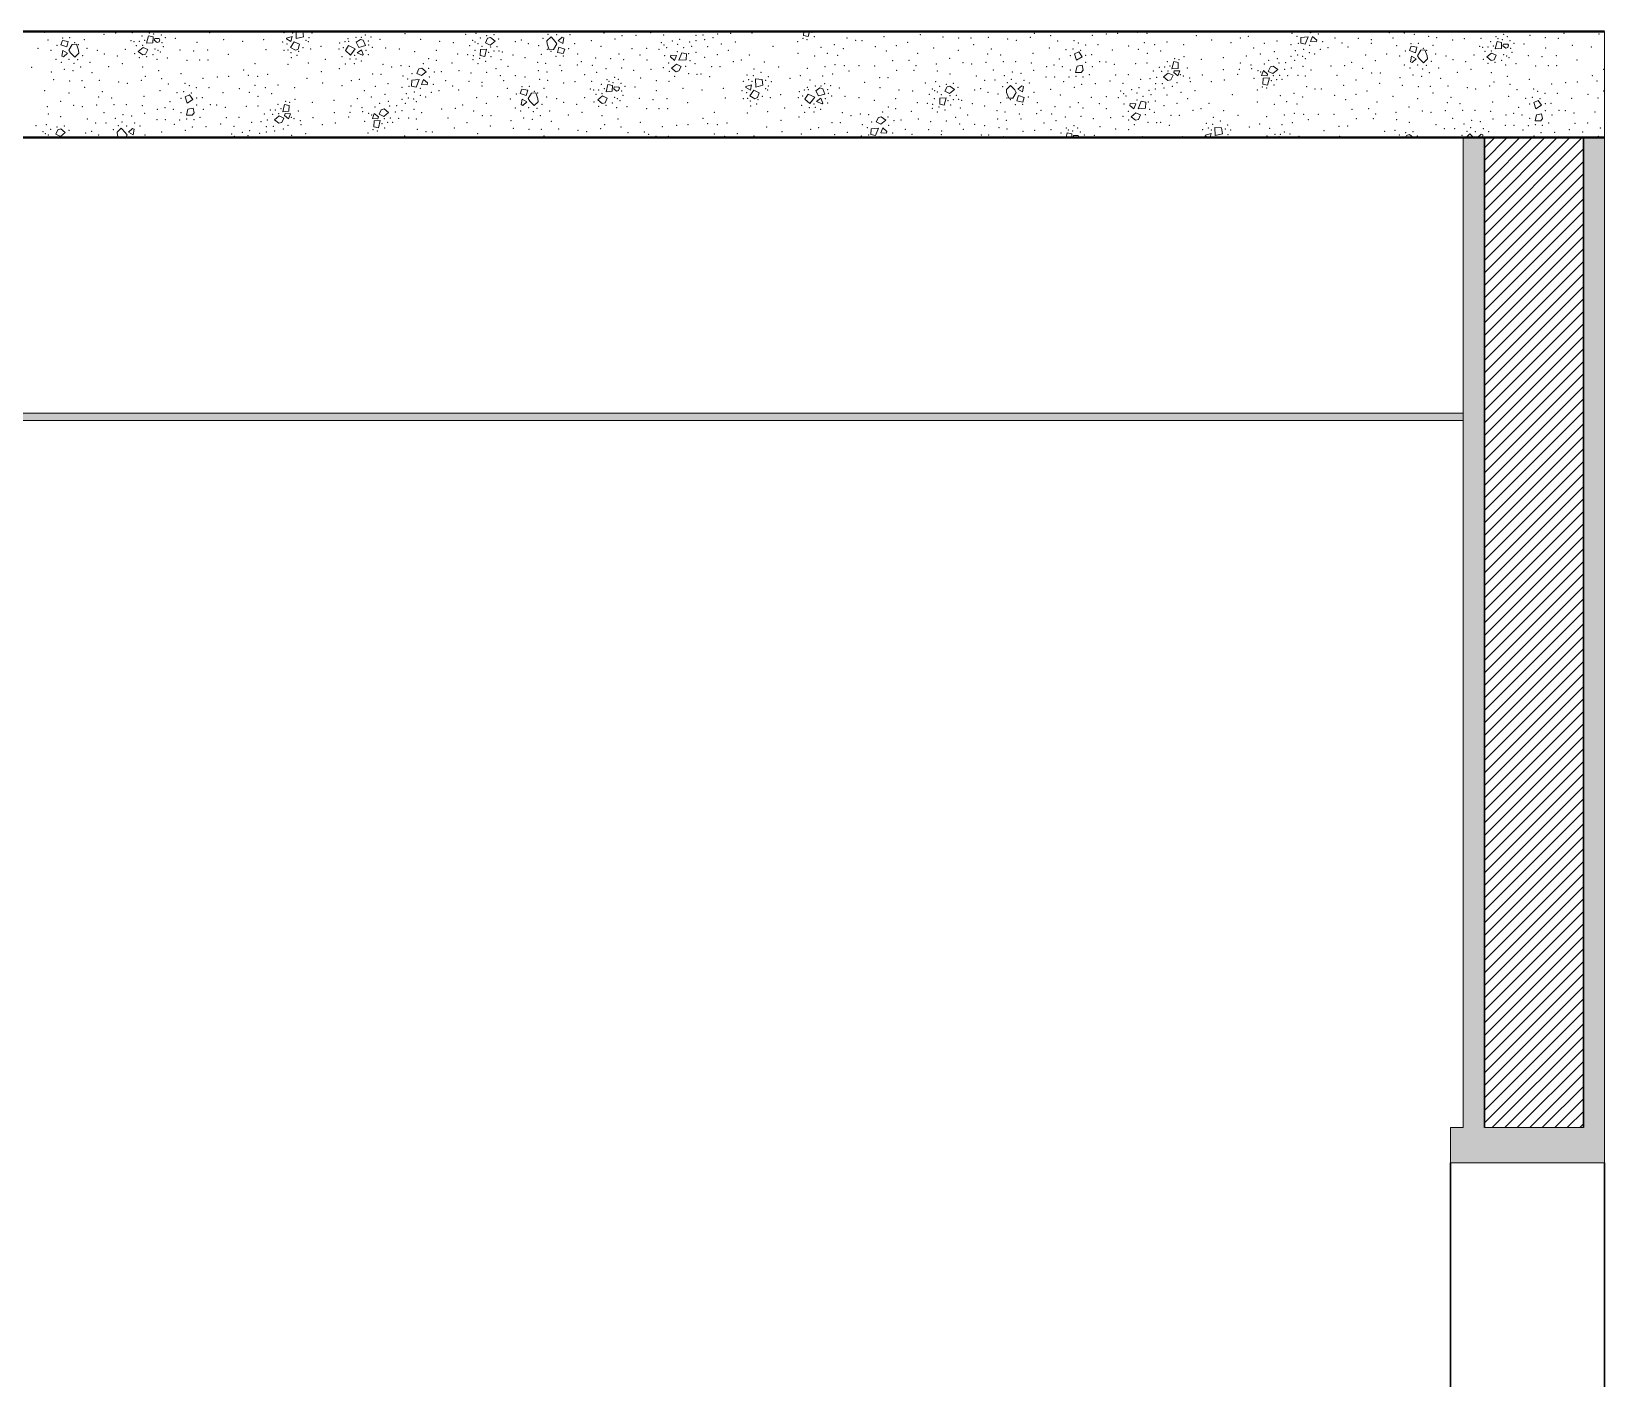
# Model space of a CAD drawing. Header units: metres. Extents: x -1.9 to 95.3, y -2.2 to 2.5.
# Drawn here: x 34.872 to 37.097, y -0.32 to 1.585 of the extents above; entities that cross this region are included whole.
import ezdxf

# ---------------------------------------------------------------- set-up
doc = ezdxf.new("R2010")
doc.units = ezdxf.units.M
doc.header["$MEASUREMENT"] = 0
for name, color, linetype in [('FORRO.EXEC', 7, 'Continuous'), ('LAJES.EST', 7, 'Continuous'), ('PAREDE CONSTRUIR', 7, 'Continuous'), ('Portas Archicad', 7, 'Continuous')]:
    doc.layers.add(name, color=color, linetype=linetype)
for name, color, linetype, lineweight in [('FORRO.EXEC_Caneta_No__241', 7, 'Continuous', 13), ('LAJES.EST_Caneta_No__1', 7, 'Continuous', 40), ('LAJES.EST_Caneta_No__241', 7, 'Continuous', 13), ('PAREDE CONSTRUIR_Caneta_No__241', 7, 'Continuous', 13), ('PAREDE CONSTRUIR_Caneta_No__3', 7, 'Continuous', 30), ('Portas Archicad_Caneta_No__3', 7, 'Continuous', 30), ('Portas Archicad_Caneta_No__98', 7, 'Continuous', 0)]:
    doc.layers.add(name, color=color, linetype=linetype, lineweight=lineweight)
doc.layers.add('LAJES.EST_Caneta_No__97', color=7, linetype='Continuous', lineweight=13, true_color=0x6b6b6b)

# ---------------------------------------------------------------- blocks, each defined once
blk = doc.blocks.new('*X117', base_point=(89.4478, -2.115))
at = {"layer": 'LAJES.EST_Caneta_No__241', "color": 7, "linetype": 'Continuous', "lineweight": 13}
for p, q in [((35.2468, 1.575), (35.2466, 1.585)), ((35.2561, 1.585), (35.257, 1.5776)), ((35.8299, 1.5842), (35.8289, 1.585)), ((35.8329, 1.585), (35.8299, 1.5842)), ((35.9643, 1.5792), (35.9645, 1.585)), ((35.9726, 1.585), (35.9708, 1.5778)), ((36.6815, 1.5831), (36.6775, 1.585)), ((36.6815, 1.5831), (36.6838, 1.585)), ((34.9161, 1.5722), (34.9138, 1.5659)), ((34.9223, 1.5631), (34.9138, 1.5659)), ((34.9151, 1.5501), (34.9165, 1.5579)), ((34.9161, 1.5722), (34.9243, 1.5707)), ((34.9165, 1.5579), (34.9231, 1.5542)), ((34.9243, 1.5707), (34.9223, 1.5631)), ((34.9298, 1.5665), (34.9252, 1.5585)), ((34.9274, 1.555), (34.9252, 1.5585)), ((34.9358, 1.5669), (34.9298, 1.5665)), ((34.9388, 1.5585), (34.9358, 1.5669)), ((34.9388, 1.5585), (34.9393, 1.5543)), ((35.0301, 1.5625), (35.0233, 1.5569)), ((35.0301, 1.5625), (35.0368, 1.5593)), ((35.0368, 1.5593), (35.0337, 1.5529)), ((35.0351, 1.5684), (35.0377, 1.5787)), ((35.0438, 1.5689), (35.0351, 1.5684)), ((35.0442, 1.5773), (35.0377, 1.5787)), ((35.0442, 1.5773), (35.0438, 1.5689)), ((35.046, 1.5726), (35.0467, 1.5752)), ((35.0501, 1.5693), (35.046, 1.5726)), ((35.0467, 1.5752), (35.053, 1.5749)), ((35.0501, 1.5693), (35.0528, 1.5703)), ((35.054, 1.5734), (35.0528, 1.5703)), ((35.054, 1.5734), (35.053, 1.5749)), ((35.2328, 1.5744), (35.2329, 1.5757)), ((35.2393, 1.5706), (35.2328, 1.5744)), ((35.2329, 1.5757), (35.241, 1.578)), ((35.2439, 1.5704), (35.2386, 1.5625)), ((35.2456, 1.5585), (35.2386, 1.5625)), ((35.241, 1.578), (35.2393, 1.5706)), ((35.2439, 1.5704), (35.2516, 1.567)), ((35.2495, 1.5602), (35.2456, 1.5585)), ((35.257, 1.5776), (35.2468, 1.575)), ((35.2516, 1.567), (35.2495, 1.5602)), ((35.3163, 1.5579), (35.3208, 1.565)), ((35.3163, 1.5579), (35.3234, 1.5515)), ((35.3208, 1.565), (35.3303, 1.5606)), ((35.3303, 1.5606), (35.3234, 1.5515)), ((35.3317, 1.5698), (35.3375, 1.5738)), ((35.3355, 1.5624), (35.3317, 1.5698)), ((35.333, 1.5546), (35.3389, 1.5592)), ((35.3355, 1.5624), (35.3446, 1.5651)), ((35.3375, 1.5738), (35.3416, 1.5726)), ((35.3389, 1.5592), (35.3416, 1.5522)), ((35.3416, 1.5726), (35.3446, 1.5651)), ((35.507, 1.551), (35.5073, 1.5593)), ((35.5073, 1.5593), (35.516, 1.5599)), ((35.516, 1.5599), (35.5135, 1.5496)), ((35.5144, 1.5689), (35.5175, 1.5753)), ((35.5211, 1.5658), (35.5144, 1.5689)), ((35.5175, 1.5753), (35.5216, 1.5763)), ((35.5211, 1.5658), (35.5279, 1.5713)), ((35.5216, 1.5763), (35.5279, 1.5713)), ((35.6013, 1.5717), (35.6071, 1.5773)), ((35.6017, 1.5675), (35.6013, 1.5717)), ((35.6017, 1.5675), (35.6047, 1.5591)), ((35.6047, 1.5591), (35.6107, 1.5595)), ((35.6071, 1.5773), (35.6132, 1.571)), ((35.6107, 1.5595), (35.6153, 1.5674)), ((35.6132, 1.571), (35.6153, 1.5674)), ((35.6162, 1.5553), (35.6183, 1.5629)), ((35.6174, 1.5718), (35.6229, 1.5769)), ((35.624, 1.568), (35.6174, 1.5718)), ((35.6183, 1.5629), (35.6267, 1.5601)), ((35.6229, 1.5769), (35.6254, 1.5759)), ((35.6254, 1.5759), (35.624, 1.568)), ((35.6244, 1.5538), (35.6267, 1.5601)), ((35.9643, 1.5792), (35.9708, 1.5778)), ((36.6674, 1.5683), (36.6677, 1.5767)), ((36.6674, 1.5683), (36.6739, 1.5669)), ((36.6677, 1.5767), (36.6782, 1.5776)), ((36.6782, 1.5776), (36.6739, 1.5669)), ((36.6814, 1.5707), (36.6843, 1.5777)), ((36.6894, 1.5703), (36.6814, 1.5707)), ((36.6843, 1.5777), (36.6901, 1.5729)), ((36.6901, 1.5729), (36.6894, 1.5703)), ((36.8235, 1.5642), (36.8212, 1.5579)), ((36.8297, 1.555), (36.8212, 1.5579)), ((36.8235, 1.5642), (36.8317, 1.5627)), ((36.8317, 1.5627), (36.8297, 1.555)), ((36.8372, 1.5585), (36.8326, 1.5505)), ((36.8432, 1.5589), (36.8372, 1.5585)), ((36.8462, 1.5505), (36.8432, 1.5589)), ((36.9425, 1.5604), (36.9451, 1.5707)), ((36.9512, 1.5609), (36.9425, 1.5604)), ((36.9515, 1.5693), (36.9451, 1.5707)), ((36.9515, 1.5693), (36.9512, 1.5609)), ((36.9534, 1.5646), (36.9541, 1.5672)), ((36.9575, 1.5613), (36.9534, 1.5646)), ((36.9541, 1.5672), (36.9604, 1.5669)), ((36.9575, 1.5613), (36.9602, 1.5623)), ((36.9614, 1.5654), (36.9602, 1.5623)), ((36.9614, 1.5654), (36.9604, 1.5669)), ((34.9176, 1.5491), (34.9151, 1.5501)), ((34.9231, 1.5542), (34.9176, 1.5491)), ((34.9335, 1.5487), (34.9274, 1.555)), ((34.9393, 1.5543), (34.9335, 1.5487)), ((35.0296, 1.5519), (35.0233, 1.5569)), ((35.0337, 1.5529), (35.0296, 1.5519)), ((35.3406, 1.5513), (35.333, 1.5546)), ((35.3416, 1.5522), (35.3406, 1.5513)), ((35.507, 1.551), (35.5135, 1.5496)), ((35.6244, 1.5538), (35.6162, 1.5553)), ((35.7759, 1.5489), (35.7765, 1.5515)), ((35.7817, 1.5441), (35.7759, 1.5489)), ((35.7765, 1.5515), (35.7845, 1.5511)), ((35.7845, 1.5387), (35.7776, 1.5331)), ((35.7845, 1.5511), (35.7817, 1.5441)), ((35.7845, 1.5387), (35.7911, 1.5355)), ((35.7878, 1.5442), (35.792, 1.5549)), ((35.7982, 1.5451), (35.7878, 1.5442)), ((35.7911, 1.5355), (35.7881, 1.5291)), ((35.7985, 1.5535), (35.792, 1.5549)), ((35.7985, 1.5535), (35.7982, 1.5451)), ((36.3535, 1.556), (36.3474, 1.5532)), ((36.3501, 1.5443), (36.3474, 1.5532)), ((36.3512, 1.5357), (36.3491, 1.5272)), ((36.3582, 1.5492), (36.3501, 1.5443)), ((36.3512, 1.5357), (36.3584, 1.5372)), ((36.3535, 1.556), (36.3582, 1.5492)), ((36.3584, 1.5372), (36.3598, 1.5303)), ((36.4852, 1.5321), (36.4878, 1.5424)), ((36.4943, 1.541), (36.4878, 1.5424)), ((36.4943, 1.541), (36.4939, 1.5327)), ((36.6246, 1.535), (36.6287, 1.536)), ((36.6287, 1.536), (36.635, 1.531)), ((36.8225, 1.5421), (36.8239, 1.5499)), ((36.825, 1.5411), (36.8225, 1.5421)), ((36.8239, 1.5499), (36.8305, 1.5462)), ((36.8305, 1.5462), (36.825, 1.5411)), ((36.8348, 1.547), (36.8326, 1.5505)), ((36.8409, 1.5407), (36.8348, 1.547)), ((36.8467, 1.5463), (36.8409, 1.5407)), ((36.8462, 1.5505), (36.8467, 1.5463)), ((36.9375, 1.5545), (36.9306, 1.5489)), ((36.937, 1.5439), (36.9306, 1.5489)), ((36.9411, 1.5449), (36.937, 1.5439)), ((36.9375, 1.5545), (36.9441, 1.5513)), ((36.9441, 1.5513), (36.9411, 1.5449)), ((35.4098, 1.5077), (35.4101, 1.5161)), ((35.4101, 1.5161), (35.4206, 1.517)), ((35.4206, 1.517), (35.4163, 1.5063)), ((35.4172, 1.5257), (35.4203, 1.5321)), ((35.4239, 1.5225), (35.4172, 1.5257)), ((35.4203, 1.5321), (35.4244, 1.5331)), ((35.4238, 1.5101), (35.4267, 1.5171)), ((35.4239, 1.5225), (35.4307, 1.5281)), ((35.4244, 1.5331), (35.4307, 1.5281)), ((35.4267, 1.5171), (35.4325, 1.5123)), ((35.784, 1.5281), (35.7776, 1.5331)), ((35.7881, 1.5291), (35.784, 1.5281)), ((35.8967, 1.5064), (35.8963, 1.5178)), ((35.9058, 1.5173), (35.8963, 1.5178)), ((35.9058, 1.5173), (35.9068, 1.509)), ((36.3571, 1.527), (36.3491, 1.5272)), ((36.3598, 1.5303), (36.3571, 1.527)), ((36.4802, 1.5262), (36.4734, 1.5207)), ((36.4797, 1.5156), (36.4734, 1.5207)), ((36.4838, 1.5167), (36.4797, 1.5156)), ((36.4802, 1.5262), (36.4869, 1.523)), ((36.4869, 1.523), (36.4838, 1.5167)), ((36.4939, 1.5327), (36.4852, 1.5321)), ((36.4878, 1.5268), (36.4885, 1.5295)), ((36.4936, 1.5221), (36.4878, 1.5268)), ((36.4885, 1.5295), (36.4964, 1.5291)), ((36.4964, 1.5291), (36.4936, 1.5221)), ((36.612, 1.5225), (36.6148, 1.5296)), ((36.6199, 1.5222), (36.612, 1.5225)), ((36.6141, 1.5106), (36.6144, 1.519)), ((36.6144, 1.519), (36.6231, 1.5195)), ((36.6148, 1.5296), (36.6206, 1.5248)), ((36.6206, 1.5248), (36.6199, 1.5222)), ((36.6231, 1.5195), (36.6206, 1.5092)), ((36.6215, 1.5286), (36.6246, 1.535)), ((36.6282, 1.5254), (36.6215, 1.5286)), ((36.6282, 1.5254), (36.635, 1.531)), ((35.0959, 1.4954), (35.0898, 1.4927)), ((35.0926, 1.4837), (35.0898, 1.4927)), ((35.0959, 1.4954), (35.1006, 1.4886)), ((35.4098, 1.5077), (35.4163, 1.5063)), ((35.4318, 1.5097), (35.4238, 1.5101)), ((35.4325, 1.5123), (35.4318, 1.5097)), ((35.5659, 1.5036), (35.5636, 1.4973)), ((35.5721, 1.4945), (35.5636, 1.4973)), ((35.5659, 1.5036), (35.5741, 1.5021)), ((35.5741, 1.5021), (35.5721, 1.4945)), ((35.5797, 1.4979), (35.575, 1.49)), ((35.5856, 1.4983), (35.5797, 1.4979)), ((35.5886, 1.4899), (35.5856, 1.4983)), ((35.6799, 1.4939), (35.6731, 1.4883)), ((35.6799, 1.4939), (35.6866, 1.4907)), ((35.6866, 1.4907), (35.6835, 1.4843)), ((35.6849, 1.4998), (35.6875, 1.5101)), ((35.6936, 1.5004), (35.6849, 1.4998)), ((35.694, 1.5087), (35.6875, 1.5101)), ((35.694, 1.5087), (35.6936, 1.5004)), ((35.6958, 1.504), (35.6965, 1.5066)), ((35.6999, 1.5007), (35.6958, 1.504)), ((35.6965, 1.5066), (35.7028, 1.5063)), ((35.6999, 1.5007), (35.7026, 1.5017)), ((35.7038, 1.5048), (35.7026, 1.5017)), ((35.7038, 1.5048), (35.7028, 1.5063)), ((35.8826, 1.5058), (35.8828, 1.5071)), ((35.8891, 1.502), (35.8826, 1.5058)), ((35.8828, 1.5071), (35.8908, 1.5094)), ((35.8938, 1.5018), (35.8884, 1.4939)), ((35.8955, 1.4899), (35.8884, 1.4939)), ((35.8908, 1.5094), (35.8891, 1.502)), ((35.8938, 1.5018), (35.9014, 1.4984)), ((35.8993, 1.4916), (35.8955, 1.4899)), ((35.9068, 1.509), (35.8967, 1.5064)), ((35.9014, 1.4984), (35.8993, 1.4916)), ((35.9661, 1.4893), (35.9706, 1.4964)), ((35.9706, 1.4964), (35.9801, 1.492)), ((35.9801, 1.492), (35.9732, 1.4829)), ((35.9815, 1.5012), (35.9874, 1.5052)), ((35.9853, 1.4938), (35.9815, 1.5012)), ((35.9853, 1.4938), (35.9944, 1.4965)), ((35.9874, 1.5052), (35.9914, 1.504)), ((35.9914, 1.504), (35.9944, 1.4965)), ((36.1568, 1.4824), (36.1572, 1.4907)), ((36.1572, 1.4907), (36.1659, 1.4913)), ((36.1659, 1.4913), (36.1633, 1.481)), ((36.1642, 1.5004), (36.1673, 1.5067)), ((36.1709, 1.4972), (36.1642, 1.5004)), ((36.1673, 1.5067), (36.1714, 1.5077)), ((36.1709, 1.4972), (36.1777, 1.5027)), ((36.1714, 1.5077), (36.1777, 1.5027)), ((36.2511, 1.5031), (36.2569, 1.5087)), ((36.2515, 1.4989), (36.2511, 1.5031)), ((36.2515, 1.4989), (36.2545, 1.4905)), ((36.2545, 1.4905), (36.2605, 1.4909)), ((36.2569, 1.5087), (36.263, 1.5024)), ((36.2605, 1.4909), (36.2651, 1.4988)), ((36.263, 1.5024), (36.2651, 1.4988)), ((36.266, 1.4867), (36.2681, 1.4943)), ((36.2672, 1.5032), (36.2728, 1.5083)), ((36.2738, 1.4994), (36.2672, 1.5032)), ((36.2681, 1.4943), (36.2765, 1.4915)), ((36.2728, 1.5083), (36.2753, 1.5073)), ((36.2753, 1.5073), (36.2738, 1.4994)), ((36.2742, 1.4852), (36.2765, 1.4915)), ((36.6141, 1.5106), (36.6206, 1.5092)), ((35.0936, 1.4752), (35.0915, 1.4666)), ((35.1006, 1.4886), (35.0926, 1.4837)), ((35.0936, 1.4752), (35.1008, 1.4766)), ((35.1022, 1.4697), (35.0996, 1.4664)), ((35.1008, 1.4766), (35.1022, 1.4697)), ((35.2276, 1.4715), (35.2302, 1.4818)), ((35.2363, 1.4721), (35.2276, 1.4715)), ((35.2367, 1.4804), (35.2302, 1.4818)), ((35.2302, 1.4663), (35.2309, 1.4689)), ((35.2309, 1.4689), (35.2388, 1.4685)), ((35.2388, 1.4685), (35.236, 1.4615)), ((35.2367, 1.4804), (35.2363, 1.4721)), ((35.3544, 1.462), (35.3572, 1.469)), ((35.3572, 1.469), (35.363, 1.4642)), ((35.3639, 1.468), (35.367, 1.4744)), ((35.367, 1.4744), (35.3711, 1.4754)), ((35.3706, 1.4648), (35.3774, 1.4704)), ((35.3711, 1.4754), (35.3774, 1.4704)), ((35.5649, 1.4815), (35.5663, 1.4894)), ((35.5674, 1.4805), (35.5649, 1.4815)), ((35.5663, 1.4894), (35.5729, 1.4856)), ((35.5729, 1.4856), (35.5674, 1.4805)), ((35.5772, 1.4864), (35.575, 1.49)), ((35.5833, 1.4801), (35.5772, 1.4864)), ((35.5891, 1.4857), (35.5833, 1.4801)), ((35.5886, 1.4899), (35.5891, 1.4857)), ((35.6794, 1.4833), (35.6731, 1.4883)), ((35.6835, 1.4843), (35.6794, 1.4833)), ((35.9661, 1.4893), (35.9732, 1.4829)), ((35.9828, 1.486), (35.9887, 1.4906)), ((35.9904, 1.4827), (35.9828, 1.486)), ((35.9887, 1.4906), (35.9914, 1.4836)), ((35.9914, 1.4836), (35.9904, 1.4827)), ((36.1568, 1.4824), (36.1633, 1.481)), ((36.2742, 1.4852), (36.266, 1.4867)), ((36.4257, 1.4803), (36.4264, 1.4829)), ((36.4315, 1.4755), (36.4257, 1.4803)), ((36.4264, 1.4829), (36.4343, 1.4825)), ((36.4343, 1.4701), (36.4275, 1.4645)), ((36.4343, 1.4825), (36.4315, 1.4755)), ((36.4343, 1.4701), (36.441, 1.4669)), ((36.4376, 1.4756), (36.4419, 1.4863)), ((36.448, 1.4765), (36.4376, 1.4756)), ((36.4484, 1.4849), (36.4419, 1.4863)), ((36.4484, 1.4849), (36.448, 1.4765)), ((37.0033, 1.4874), (36.9972, 1.4847)), ((36.9999, 1.4757), (36.9972, 1.4847)), ((37.008, 1.4806), (36.9999, 1.4757)), ((37.001, 1.4672), (37.0082, 1.4686)), ((37.0033, 1.4874), (37.008, 1.4806)), ((37.0082, 1.4686), (37.0096, 1.4617)), ((34.9097, 1.4461), (34.9138, 1.4471)), ((34.9138, 1.4471), (34.9201, 1.4421)), ((34.9935, 1.4425), (34.9993, 1.4481)), ((34.9993, 1.4481), (35.0054, 1.4418)), ((35.0097, 1.4426), (35.0152, 1.4477)), ((35.0152, 1.4477), (35.0177, 1.4467)), ((35.0177, 1.4467), (35.0162, 1.4389)), ((35.0996, 1.4664), (35.0915, 1.4666)), ((35.2226, 1.4656), (35.2158, 1.4601)), ((35.2221, 1.4551), (35.2158, 1.4601)), ((35.2262, 1.4561), (35.2221, 1.4551)), ((35.2226, 1.4656), (35.2293, 1.4624)), ((35.2293, 1.4624), (35.2262, 1.4561)), ((35.236, 1.4615), (35.2302, 1.4663)), ((35.3623, 1.4616), (35.3544, 1.462)), ((35.3565, 1.45), (35.3569, 1.4584)), ((35.3565, 1.45), (35.363, 1.4486)), ((35.3569, 1.4584), (35.3656, 1.4589)), ((35.363, 1.4642), (35.3623, 1.4616)), ((35.3656, 1.4589), (35.363, 1.4486)), ((35.3706, 1.4648), (35.3639, 1.468)), ((36.0596, 1.4392), (36.0599, 1.4475)), ((36.0599, 1.4475), (36.0704, 1.4484)), ((36.0704, 1.4484), (36.0661, 1.4377)), ((36.067, 1.4571), (36.0701, 1.4635)), ((36.0737, 1.4539), (36.067, 1.4571)), ((36.0701, 1.4635), (36.0742, 1.4645)), ((36.0737, 1.4539), (36.0805, 1.4595)), ((36.0737, 1.4415), (36.0765, 1.4485)), ((36.0742, 1.4645), (36.0805, 1.4595)), ((36.0765, 1.4485), (36.0823, 1.4437)), ((36.4338, 1.4595), (36.4275, 1.4645)), ((36.4379, 1.4605), (36.4338, 1.4595)), ((36.441, 1.4669), (36.4379, 1.4605)), ((36.5465, 1.4379), (36.5461, 1.4492)), ((36.5556, 1.4487), (36.5461, 1.4492)), ((36.5556, 1.4487), (36.5566, 1.4404)), ((37.001, 1.4672), (36.9989, 1.4586)), ((37.007, 1.4584), (36.9989, 1.4586)), ((37.0096, 1.4617), (37.007, 1.4584)), ((34.9066, 1.4398), (34.9097, 1.4461)), ((34.9133, 1.4366), (34.9066, 1.4398)), ((34.9133, 1.4366), (34.9201, 1.4421)), ((34.9939, 1.4383), (34.9935, 1.4425)), ((34.9939, 1.4383), (34.9951, 1.435)), ((35.0054, 1.4418), (35.0075, 1.4383)), ((35.0057, 1.435), (35.0075, 1.4383)), ((35.0162, 1.4389), (35.0097, 1.4426)), ((36.0596, 1.4392), (36.0661, 1.4377)), ((36.0816, 1.4411), (36.0737, 1.4415)), ((36.0823, 1.4437), (36.0816, 1.4411)), ((36.3357, 1.435), (36.3373, 1.4415)), ((36.3438, 1.4401), (36.3373, 1.4415)), ((36.3438, 1.4401), (36.3436, 1.435)), ((36.3456, 1.4354), (36.3463, 1.438)), ((36.3461, 1.435), (36.3456, 1.4354)), ((36.3463, 1.438), (36.3526, 1.4378)), ((36.3537, 1.4362), (36.3526, 1.4378)), ((36.3537, 1.4362), (36.3532, 1.435)), ((36.5324, 1.4372), (36.5326, 1.4385)), ((36.5363, 1.435), (36.5324, 1.4372)), ((36.5326, 1.4385), (36.5406, 1.4408)), ((36.5406, 1.4408), (36.5393, 1.435)), ((36.5566, 1.4404), (36.5465, 1.4379)), ((36.6348, 1.435), (36.6372, 1.4366)), ((36.6372, 1.4366), (36.6412, 1.4354)), ((36.6412, 1.4354), (36.6414, 1.435)), ((36.8156, 1.435), (36.8171, 1.4381)), ((36.8171, 1.4381), (36.8212, 1.4391)), ((36.8212, 1.4391), (36.8264, 1.435)), ((36.9014, 1.435), (36.9067, 1.4401)), ((36.9067, 1.4401), (36.9116, 1.435)), ((36.9175, 1.435), (36.9226, 1.4397)), ((36.9226, 1.4397), (36.9251, 1.4387)), ((36.9251, 1.4387), (36.9244, 1.435))]:
    blk.add_line(p, q, dxfattribs=at)
for p in [(34.8905, 1.5838), (34.9525, 1.5844), (34.975, 1.5808), (34.9914, 1.5826), (35.0148, 1.5831), (35.0392, 1.583), (35.0452, 1.5814), (35.056, 1.5801), (35.1062, 1.5841), (35.1244, 1.5832), (35.2294, 1.5831), (35.2415, 1.583), (35.2611, 1.5845), (35.2689, 1.5827), (35.3444, 1.5798), (35.4008, 1.5817), (35.4866, 1.5809), (35.5012, 1.5825), (35.5264, 1.5804), (35.5708, 1.5846), (35.5854, 1.5848), (35.6029, 1.581), (35.6149, 1.5803), (35.6261, 1.5847), (35.6338, 1.5805), (35.6822, 1.5827), (35.7271, 1.5797), (35.7479, 1.5835), (35.7664, 1.5801), (35.822, 1.5799), (35.8427, 1.5814), (35.8613, 1.5825), (35.8914, 1.5826), (35.9098, 1.5848), (35.976, 1.5839), (36.1293, 1.5804), (36.2907, 1.5823), (36.3926, 1.5813), (36.4087, 1.5823), (36.4366, 1.5837), (36.45, 1.5822), (36.4638, 1.5849), (36.6552, 1.5824), (36.6924, 1.5813), (36.793, 1.5832), (36.8142, 1.5829), (36.828, 1.581), (36.912, 1.5847), (36.9547, 1.5808), (37.0396, 1.5822), (37.0892, 1.5816), (34.8817, 1.5612), (34.8957, 1.5731), (34.9, 1.5583), (34.9082, 1.5653), (34.9162, 1.5756), (34.9265, 1.576), (34.9334, 1.569), (34.9384, 1.5664), (34.9472, 1.5732), (34.951, 1.561), (34.9653, 1.5583), (35.0051, 1.5599), (35.0131, 1.5721), (35.0174, 1.5706), (35.0207, 1.5648), (35.0247, 1.571), (35.0287, 1.5787), (35.0295, 1.5655), (35.0325, 1.5726), (35.0472, 1.5603), (35.0513, 1.5584), (35.0571, 1.5693), (35.0589, 1.5635), (35.0618, 1.576), (35.0759, 1.5751), (35.0822, 1.5589), (35.1063, 1.5698), (35.1214, 1.5587), (35.1442, 1.5734), (35.171, 1.571), (35.2008, 1.5732), (35.2038, 1.5593), (35.2274, 1.5699), (35.2294, 1.5585), (35.2339, 1.5672), (35.2353, 1.5589), (35.2562, 1.5619), (35.2607, 1.5726), (35.2637, 1.5706), (35.2648, 1.5764), (35.2674, 1.5601), (35.2819, 1.5641), (35.3072, 1.5602), (35.3083, 1.5685), (35.3133, 1.5622), (35.3155, 1.5708), (35.32, 1.5746), (35.3211, 1.5712), (35.3313, 1.5766), (35.339, 1.5767), (35.3453, 1.5585), (35.3487, 1.5714), (35.3494, 1.5659), (35.3527, 1.5771), (35.3542, 1.5624), (35.3652, 1.5737), (35.3732, 1.5618), (35.3927, 1.5602), (35.4227, 1.5741), (35.4448, 1.5585), (35.4497, 1.571), (35.469, 1.5693), (35.4922, 1.5647), (35.4965, 1.5724), (35.4996, 1.5584), (35.4998, 1.5699), (35.5039, 1.5679), (35.5071, 1.5759), (35.5094, 1.564), (35.5162, 1.579), (35.5217, 1.5628), (35.5305, 1.5634), (35.533, 1.5745), (35.5337, 1.5576), (35.5567, 1.5706), (35.5652, 1.5728), (35.5752, 1.5676), (35.5896, 1.565), (35.5959, 1.5753), (35.6021, 1.5596), (35.6323, 1.5607), (35.6406, 1.5677), (35.6642, 1.5718), (35.6778, 1.5639), (35.6976, 1.5744), (35.7077, 1.579), (35.7216, 1.5606), (35.7426, 1.5612), (35.7597, 1.5599), (35.7632, 1.5693), (35.767, 1.5658), (35.7706, 1.5622), (35.7785, 1.5715), (35.7863, 1.5667), (35.7889, 1.5741), (35.7946, 1.562), (35.803, 1.5703), (35.8059, 1.564), (35.8122, 1.572), (35.8123, 1.5796), (35.8242, 1.5736), (35.8286, 1.5637), (35.8362, 1.5761), (35.8482, 1.5673), (35.8579, 1.5584), (35.8679, 1.5699), (35.921, 1.5641), (35.9561, 1.5707), (35.9633, 1.5751), (35.9693, 1.5735), (35.9797, 1.5778), (35.9889, 1.5627), (36.008, 1.5663), (36.0205, 1.5607), (36.0259, 1.5756), (36.0379, 1.5724), (36.047, 1.572), (36.0656, 1.5635), (36.0782, 1.5776), (36.0957, 1.5648), (36.1114, 1.5695), (36.1484, 1.5618), (36.1614, 1.5774), (36.183, 1.5585), (36.1838, 1.5757), (36.2012, 1.5758), (36.2049, 1.5664), (36.2258, 1.5765), (36.23, 1.5604), (36.2531, 1.5742), (36.2652, 1.5724), (36.285, 1.5766), (36.3117, 1.5618), (36.3138, 1.579), (36.3236, 1.5713), (36.3357, 1.5592), (36.3452, 1.5604), (36.3468, 1.5721), (36.353, 1.5689), (36.356, 1.5584), (36.3631, 1.5659), (36.3725, 1.5794), (36.3808, 1.5661), (36.4008, 1.559), (36.4241, 1.5645), (36.438, 1.5595), (36.4461, 1.5692), (36.4607, 1.5661), (36.4696, 1.5575), (36.4785, 1.5699), (36.5021, 1.5663), (36.5197, 1.5792), (36.5416, 1.5727), (36.5689, 1.5691), (36.5822, 1.5757), (36.5934, 1.5781), (36.6007, 1.5618), (36.616, 1.5682), (36.6341, 1.5717), (36.6537, 1.5663), (36.66, 1.5578), (36.6622, 1.5782), (36.6639, 1.568), (36.6714, 1.5598), (36.6799, 1.5653), (36.6953, 1.5596), (36.6983, 1.5708), (36.7062, 1.5619), (36.7159, 1.5758), (36.7256, 1.5685), (36.7341, 1.5629), (36.7489, 1.5751), (36.7671, 1.5683), (36.7672, 1.5736), (36.7979, 1.5758), (36.803, 1.5651), (36.8236, 1.5676), (36.8339, 1.568), (36.8408, 1.561), (36.8458, 1.5584), (36.8486, 1.5781), (36.8546, 1.5652), (36.8599, 1.5764), (36.8824, 1.5728), (36.8988, 1.5746), (36.9205, 1.5641), (36.9222, 1.5751), (36.9248, 1.5626), (36.9321, 1.563), (36.9361, 1.5707), (36.9369, 1.5575), (36.9398, 1.5646), (36.9438, 1.5775), (36.9466, 1.575), (36.9526, 1.5734), (36.9598, 1.5778), (36.9634, 1.5721), (36.9645, 1.5613), (36.9692, 1.568), (36.9833, 1.5671), (36.9915, 1.5796), (37.0136, 1.5761), (37.0137, 1.5618), (37.0318, 1.5752), (37.0516, 1.5654), (37.0784, 1.5629), (34.9068, 1.5455), (34.9144, 1.5413), (34.9256, 1.5457), (34.9323, 1.54), (34.9376, 1.545), (34.9446, 1.5507), (34.9552, 1.5412), (34.9754, 1.5532), (34.9816, 1.5354), (34.9935, 1.5505), (35.001, 1.5393), (35.0182, 1.5537), (35.0247, 1.5478), (35.035, 1.5492), (35.0441, 1.5523), (35.05, 1.5457), (35.0547, 1.5558), (35.0646, 1.5474), (35.0924, 1.5442), (35.1015, 1.5572), (35.1101, 1.5445), (35.122, 1.5446), (35.1508, 1.5527), (35.1884, 1.5394), (35.235, 1.5383), (35.2394, 1.5551), (35.2398, 1.548), (35.248, 1.5512), (35.2502, 1.557), (35.2638, 1.5402), (35.2878, 1.5454), (35.3115, 1.5493), (35.3162, 1.5391), (35.3228, 1.546), (35.3291, 1.5396), (35.3294, 1.5511), (35.3313, 1.5462), (35.3388, 1.5433), (35.3487, 1.5523), (35.3694, 1.5387), (35.3947, 1.5366), (35.4068, 1.5359), (35.4144, 1.5564), (35.4263, 1.5396), (35.4342, 1.5466), (35.445, 1.5442), (35.4671, 1.5406), (35.4753, 1.5531), (35.4894, 1.5522), (35.4967, 1.5449), (35.4973, 1.5506), (35.5039, 1.5395), (35.506, 1.5468), (35.5147, 1.5427), (35.5187, 1.5556), (35.5224, 1.5495), (35.5265, 1.5573), (35.5364, 1.5452), (35.5381, 1.5561), (35.5465, 1.5356), (35.5533, 1.5516), (35.5705, 1.548), (35.5881, 1.5415), (35.5934, 1.5528), (35.5994, 1.5399), (35.6071, 1.557), (35.614, 1.55), (35.6199, 1.5369), (35.6243, 1.5503), (35.6443, 1.5374), (35.6449, 1.5529), (35.6501, 1.5421), (35.6655, 1.537), (35.6702, 1.5474), (35.6914, 1.5467), (35.7032, 1.5529), (35.7097, 1.5452), (35.733, 1.5517), (35.7427, 1.5445), (35.7677, 1.551), (35.7736, 1.5405), (35.786, 1.5565), (35.7977, 1.5359), (35.802, 1.5538), (35.8037, 1.5436), (35.8107, 1.5394), (35.8122, 1.5555), (35.8245, 1.5485), (35.8425, 1.552), (35.8652, 1.5421), (35.8764, 1.5445), (35.8877, 1.5519), (35.9086, 1.5418), (35.9565, 1.5539), (35.9801, 1.5504), (35.9947, 1.5354), (35.9979, 1.5542), (36.0086, 1.538), (36.0125, 1.5511), (36.022, 1.5366), (36.0425, 1.5364), (36.0648, 1.5363), (36.0813, 1.5573), (36.0904, 1.5436), (36.1136, 1.5444), (36.1235, 1.5367), (36.1256, 1.5539), (36.1522, 1.5391), (36.171, 1.5468), (36.1897, 1.5411), (36.2019, 1.5392), (36.2221, 1.5415), (36.2249, 1.553), (36.2431, 1.5516), (36.2467, 1.5422), (36.2641, 1.5423), (36.2865, 1.5406), (36.2889, 1.5539), (36.308, 1.5353), (36.3186, 1.5377), (36.3259, 1.5462), (36.3303, 1.5354), (36.3416, 1.5509), (36.3634, 1.5415), (36.3635, 1.5513), (36.3716, 1.5522), (36.3729, 1.5354), (36.383, 1.5421), (36.392, 1.5418), (36.404, 1.5385), (36.434, 1.5396), (36.4501, 1.5404), (36.4505, 1.5539), (36.4788, 1.5425), (36.4826, 1.5363), (36.4893, 1.5467), (36.4953, 1.5451), (36.5025, 1.5495), (36.5268, 1.5456), (36.558, 1.548), (36.5819, 1.5402), (36.5907, 1.5503), (36.5973, 1.5377), (36.6104, 1.553), (36.6159, 1.5389), (36.6223, 1.5441), (36.63, 1.5565), (36.6344, 1.5467), (36.6366, 1.5404), (36.6463, 1.5407), (36.6538, 1.5498), (36.6588, 1.5442), (36.663, 1.5515), (36.6703, 1.5499), (36.6709, 1.5356), (36.6741, 1.5464), (36.6797, 1.5551), (36.6873, 1.5529), (36.7102, 1.536), (36.7296, 1.5368), (36.7397, 1.5414), (36.7595, 1.5519), (36.7731, 1.5439), (36.7891, 1.5532), (36.8074, 1.5503), (36.8142, 1.5375), (36.8156, 1.5573), (36.833, 1.5377), (36.845, 1.537), (36.852, 1.5427), (36.8584, 1.553), (36.8727, 1.5503), (36.8828, 1.5452), (36.9009, 1.5425), (36.9125, 1.5519), (36.9256, 1.5457), (36.9281, 1.5568), (36.9321, 1.5398), (36.9424, 1.5412), (36.9515, 1.5443), (36.9546, 1.5523), (36.9574, 1.5377), (36.9587, 1.5503), (36.9621, 1.5478), (36.9663, 1.5555), (36.972, 1.5394), (36.9896, 1.5509), (36.9998, 1.5362), (37.0089, 1.5492), (37.0175, 1.5365), (37.0288, 1.5507), (37.0294, 1.5366), (37.0582, 1.5447), (34.8725, 1.5344), (34.9006, 1.5276), (34.9038, 1.5168), (34.9187, 1.5314), (34.9262, 1.5151), (34.9309, 1.5295), (34.9419, 1.5347), (34.9437, 1.5152), (34.9578, 1.5267), (34.9683, 1.5159), (34.9955, 1.5137), (35.0275, 1.516), (35.0296, 1.5346), (35.0332, 1.5217), (35.0522, 1.5296), (35.0562, 1.5184), (35.0836, 1.5251), (35.1149, 1.5188), (35.135, 1.5207), (35.1511, 1.5217), (35.1725, 1.5306), (35.179, 1.5231), (35.1924, 1.5217), (35.2062, 1.5243), (35.2621, 1.5186), (35.2824, 1.528), (35.3079, 1.5326), (35.3246, 1.5152), (35.3358, 1.5175), (35.3548, 1.5247), (35.3666, 1.5246), (35.3816, 1.5346), (35.3976, 1.5218), (35.4046, 1.5176), (35.4107, 1.5254), (35.4339, 1.5327), (35.4348, 1.5207), (35.4423, 1.5276), (35.4522, 1.5282), (35.4583, 1.5152), (35.4768, 1.5296), (35.4913, 1.5145), (35.494, 1.5262), (35.5096, 1.513), (35.5163, 1.5271), (35.5294, 1.5323), (35.5355, 1.5227), (35.5403, 1.5153), (35.5567, 1.5223), (35.5705, 1.5204), (35.589, 1.5296), (35.591, 1.5175), (35.6014, 1.5278), (35.6023, 1.5158), (35.622, 1.5296), (35.6412, 1.514), (35.6545, 1.5241), (35.6646, 1.5145), (35.6716, 1.5273), (35.6847, 1.5326), (35.6862, 1.5169), (35.689, 1.5144), (35.6971, 1.5202), (35.7022, 1.5172), (35.7069, 1.5334), (35.7242, 1.5301), (35.7339, 1.519), (35.7487, 1.5315), (35.756, 1.5155), (35.7661, 1.5336), (35.7742, 1.5146), (35.7745, 1.5285), (35.782, 1.5216), (35.8016, 1.5253), (35.8137, 1.5246), (35.8194, 1.525), (35.8316, 1.521), (35.8344, 1.535), (35.8462, 1.535), (35.8792, 1.5145), (35.8843, 1.5235), (35.8868, 1.517), (35.8913, 1.5144), (35.8933, 1.5225), (35.894, 1.532), (35.9041, 1.527), (35.9109, 1.5159), (35.9143, 1.5213), (35.9187, 1.5142), (35.9289, 1.5349), (35.9452, 1.5187), (35.9597, 1.5226), (35.9695, 1.5329), (35.9735, 1.5165), (35.9914, 1.5218), (36.0056, 1.5248), (36.0285, 1.5291), (36.0506, 1.5131), (36.0719, 1.5196), (36.0839, 1.5197), (36.0961, 1.5301), (36.1205, 1.5301), (36.151, 1.5139), (36.1535, 1.5289), (36.1714, 1.525), (36.2088, 1.522), (36.2206, 1.516), (36.2325, 1.5307), (36.2352, 1.5162), (36.2484, 1.5227), (36.2581, 1.5174), (36.2595, 1.5279), (36.2717, 1.526), (36.2759, 1.5161), (36.2898, 1.5298), (36.3072, 1.5208), (36.3193, 1.5208), (36.332, 1.5141), (36.3396, 1.5206), (36.3414, 1.5306), (36.3494, 1.5216), (36.3596, 1.5207), (36.3683, 1.5241), (36.3977, 1.5149), (36.4056, 1.5236), (36.4236, 1.5241), (36.4413, 1.5172), (36.4544, 1.5182), (36.4592, 1.5289), (36.4637, 1.5202), (36.4675, 1.5344), (36.4708, 1.5286), (36.4748, 1.5347), (36.4796, 1.5292), (36.4973, 1.5241), (36.5014, 1.5221), (36.5072, 1.5331), (36.5102, 1.5194), (36.5111, 1.5139), (36.5281, 1.5236), (36.5412, 1.514), (36.5582, 1.5309), (36.5596, 1.5162), (36.5784, 1.5245), (36.5804, 1.5313), (36.5982, 1.5323), (36.6012, 1.5186), (36.6069, 1.5296), (36.611, 1.5276), (36.6258, 1.5153), (36.6288, 1.5224), (36.6336, 1.5169), (36.6376, 1.5231), (36.6408, 1.5173), (36.6447, 1.5315), (36.6492, 1.5227), (36.654, 1.5335), (36.6635, 1.5231), (36.6741, 1.522), (36.682, 1.5307), (36.7188, 1.523), (36.7457, 1.5165), (36.7551, 1.533), (36.7678, 1.5263), (36.7799, 1.5264), (36.808, 1.5196), (36.8218, 1.5333), (36.8261, 1.5234), (36.8383, 1.5215), (36.8397, 1.532), (36.8493, 1.5267), (36.8626, 1.5332), (36.8652, 1.5187), (36.889, 1.5274), (36.9084, 1.5313), (36.937, 1.5266), (36.9406, 1.5137), (36.9596, 1.5216), (36.991, 1.5171), (37.0585, 1.5137), (37.0799, 1.5226), (37.0864, 1.5151), (37.0958, 1.5314), (34.8908, 1.5012), (34.9254, 1.4979), (34.9473, 1.5058), (34.9673, 1.4924), (34.9724, 1.4998), (34.9855, 1.491), (35.0077, 1.5118), (35.0313, 1.4933), (35.0541, 1.5012), (35.0661, 1.5107), (35.0781, 1.4986), (35.0876, 1.4998), (35.0893, 1.5115), (35.0954, 1.5083), (35.0984, 1.4978), (35.1055, 1.5053), (35.106, 1.4908), (35.1141, 1.4916), (35.1232, 1.5055), (35.1432, 1.4985), (35.1665, 1.5039), (35.1804, 1.4989), (35.1885, 1.5086), (35.1929, 1.4933), (35.2031, 1.5055), (35.2121, 1.4969), (35.2209, 1.5093), (35.2445, 1.5057), (35.284, 1.5121), (35.3113, 1.5085), (35.3431, 1.5012), (35.3528, 1.4924), (35.3585, 1.5076), (35.3724, 1.4959), (35.3765, 1.5111), (35.3962, 1.5058), (35.4024, 1.4972), (35.4054, 1.4909), (35.4064, 1.5074), (35.4138, 1.4992), (35.4221, 1.4945), (35.4224, 1.5047), (35.4297, 1.4923), (35.4377, 1.499), (35.4407, 1.5102), (35.4486, 1.5014), (35.468, 1.508), (35.4765, 1.5023), (35.5019, 1.4913), (35.5095, 1.5077), (35.5315, 1.4926), (35.5455, 1.5045), (35.558, 1.4967), (35.566, 1.507), (35.5764, 1.5074), (35.5833, 1.5004), (35.5883, 1.4978), (35.597, 1.5046), (35.6008, 1.4924), (35.6249, 1.5122), (35.6549, 1.4913), (35.6629, 1.5036), (35.6673, 1.502), (35.6705, 1.4962), (35.6745, 1.5024), (35.6785, 1.5101), (35.6793, 1.4969), (35.6823, 1.504), (35.695, 1.5128), (35.6971, 1.4917), (35.7059, 1.5115), (35.7069, 1.5007), (35.7087, 1.4949), (35.7116, 1.5074), (35.7257, 1.5065), (35.7561, 1.5012), (35.794, 1.5048), (35.8208, 1.5024), (35.8507, 1.5046), (35.8536, 1.4907), (35.8772, 1.5013), (35.8837, 1.4986), (35.906, 1.4933), (35.9105, 1.504), (35.9135, 1.502), (35.9146, 1.5078), (35.9173, 1.4916), (35.9317, 1.4955), (35.957, 1.4916), (35.9581, 1.4999), (35.9631, 1.4937), (35.9653, 1.5022), (35.9698, 1.506), (35.9709, 1.5026), (35.9811, 1.508), (35.9888, 1.5081), (35.9942, 1.5112), (35.9985, 1.5028), (35.9992, 1.4973), (36.0025, 1.5085), (36.004, 1.4938), (36.015, 1.5051), (36.023, 1.4932), (36.0425, 1.4916), (36.0725, 1.5055), (36.0995, 1.5024), (36.1188, 1.5007), (36.1364, 1.5123), (36.142, 1.4961), (36.1463, 1.5038), (36.1497, 1.5013), (36.1537, 1.4993), (36.1569, 1.5073), (36.1592, 1.4954), (36.166, 1.5104), (36.1715, 1.4942), (36.1762, 1.5118), (36.1803, 1.4948), (36.1828, 1.5059), (36.2065, 1.502), (36.215, 1.5042), (36.225, 1.499), (36.2394, 1.4964), (36.2457, 1.5067), (36.2519, 1.491), (36.2527, 1.5124), (36.2647, 1.5117), (36.2821, 1.4921), (36.2836, 1.5119), (36.2904, 1.4991), (36.314, 1.5032), (36.3276, 1.4953), (36.3474, 1.5058), (36.3575, 1.5104), (36.3714, 1.492), (36.3769, 1.5111), (36.3925, 1.4927), (36.4095, 1.4913), (36.413, 1.5007), (36.4162, 1.5115), (36.4168, 1.4972), (36.4204, 1.4936), (36.4283, 1.5029), (36.4361, 1.4981), (36.4387, 1.5055), (36.4444, 1.4934), (36.4528, 1.5017), (36.4557, 1.4954), (36.462, 1.5034), (36.4621, 1.511), (36.4718, 1.5113), (36.474, 1.505), (36.4784, 1.4951), (36.486, 1.5075), (36.4925, 1.5128), (36.498, 1.4987), (36.5177, 1.5013), (36.5708, 1.4955), (36.6059, 1.5021), (36.6131, 1.5065), (36.6191, 1.5049), (36.6295, 1.5092), (36.6387, 1.4941), (36.6578, 1.4977), (36.6703, 1.4921), (36.6757, 1.507), (36.6877, 1.5038), (36.6968, 1.5034), (36.7154, 1.4949), (36.728, 1.509), (36.7455, 1.4962), (36.7612, 1.5009), (36.7791, 1.5118), (36.7982, 1.4932), (36.8112, 1.5088), (36.8336, 1.5071), (36.851, 1.5072), (36.8547, 1.4978), (36.8757, 1.5079), (36.8798, 1.4918), (36.9029, 1.5056), (36.9151, 1.5038), (36.9349, 1.508), (36.9615, 1.4932), (36.9636, 1.5104), (36.9734, 1.5027), (36.995, 1.4918), (36.9967, 1.5035), (37.0028, 1.5003), (37.0129, 1.4973), (37.0223, 1.5108), (37.0306, 1.4975), (37.0424, 1.5127), (37.0739, 1.4959), (37.0878, 1.4909), (37.0959, 1.5006), (34.8946, 1.4785), (34.9134, 1.4862), (34.9321, 1.4805), (34.9443, 1.4786), (34.9645, 1.4809), (34.9749, 1.4701), (34.9891, 1.4816), (35.0066, 1.4817), (35.0289, 1.48), (35.0322, 1.4692), (35.0504, 1.4747), (35.0611, 1.4771), (35.0683, 1.4856), (35.0728, 1.4748), (35.0838, 1.47), (35.084, 1.4903), (35.1058, 1.4809), (35.1153, 1.4748), (35.1254, 1.4815), (35.1344, 1.4812), (35.1464, 1.4779), (35.1764, 1.479), (35.1925, 1.4798), (35.21, 1.4738), (35.2172, 1.4741), (35.2212, 1.4819), (35.222, 1.4686), (35.225, 1.4758), (35.2317, 1.4861), (35.2377, 1.4846), (35.2449, 1.4889), (35.2496, 1.4725), (35.2693, 1.485), (35.3004, 1.4874), (35.3006, 1.4703), (35.3228, 1.4707), (35.3243, 1.4796), (35.3331, 1.4898), (35.3397, 1.4772), (35.3406, 1.4717), (35.3494, 1.469), (35.3583, 1.4783), (35.3648, 1.4835), (35.3768, 1.4861), (35.379, 1.4798), (35.3871, 1.4709), (35.3887, 1.4801), (35.3962, 1.4892), (35.3964, 1.4729), (35.4012, 1.4836), (35.4127, 1.4893), (35.4133, 1.4751), (35.4165, 1.4858), (35.4244, 1.4701), (35.4526, 1.4754), (35.472, 1.4762), (35.4821, 1.4808), (35.4975, 1.4724), (35.5155, 1.4833), (35.5498, 1.4897), (35.5566, 1.4769), (35.5642, 1.4727), (35.5754, 1.4771), (35.5821, 1.4714), (35.5874, 1.4764), (35.5944, 1.4821), (35.605, 1.4726), (35.6151, 1.4898), (35.6252, 1.4846), (35.6433, 1.4819), (35.6508, 1.4707), (35.668, 1.4852), (35.6745, 1.4792), (35.6848, 1.4806), (35.6939, 1.4838), (35.6998, 1.4771), (35.7011, 1.4898), (35.7045, 1.4872), (35.7144, 1.4788), (35.732, 1.4903), (35.7422, 1.4756), (35.7513, 1.4886), (35.7599, 1.4759), (35.7712, 1.4901), (35.7719, 1.476), (35.8006, 1.4841), (35.8382, 1.4708), (35.8792, 1.4899), (35.8848, 1.4697), (35.8851, 1.4903), (35.8892, 1.4865), (35.8896, 1.4795), (35.8978, 1.4826), (35.9, 1.4885), (35.9136, 1.4716), (35.9376, 1.4768), (35.9614, 1.4807), (35.966, 1.4705), (35.9726, 1.4774), (35.9789, 1.471), (35.9792, 1.4825), (35.9811, 1.4776), (35.9886, 1.4747), (35.9951, 1.4899), (35.9985, 1.4837), (36.0192, 1.4701), (36.0642, 1.4878), (36.0761, 1.471), (36.084, 1.478), (36.0946, 1.4899), (36.0948, 1.4756), (36.1169, 1.472), (36.1251, 1.4845), (36.1392, 1.4836), (36.1465, 1.4763), (36.1471, 1.482), (36.1494, 1.4898), (36.1537, 1.4709), (36.1558, 1.4782), (36.1645, 1.4741), (36.1685, 1.487), (36.1723, 1.4809), (36.1763, 1.4887), (36.1835, 1.489), (36.1862, 1.4766), (36.1879, 1.4875), (36.2031, 1.483), (36.2203, 1.4794), (36.2379, 1.473), (36.2432, 1.4842), (36.2492, 1.4713), (36.2569, 1.4884), (36.2638, 1.4814), (36.2741, 1.4818), (36.2941, 1.4688), (36.2947, 1.4843), (36.2999, 1.4735), (36.32, 1.4788), (36.3412, 1.4781), (36.353, 1.4843), (36.3595, 1.4766), (36.3828, 1.4831), (36.3925, 1.4759), (36.4175, 1.4824), (36.4234, 1.4719), (36.4358, 1.4879), (36.4518, 1.4852), (36.4536, 1.475), (36.4605, 1.4708), (36.462, 1.4869), (36.4743, 1.4799), (36.4923, 1.4834), (36.5077, 1.4898), (36.515, 1.4735), (36.5262, 1.4759), (36.5375, 1.4833), (36.5585, 1.4732), (36.6063, 1.4853), (36.6299, 1.4818), (36.6477, 1.4856), (36.6584, 1.4694), (36.6623, 1.4825), (36.7311, 1.4887), (36.7402, 1.475), (36.7635, 1.4758), (36.7754, 1.4853), (36.802, 1.4705), (36.8208, 1.4782), (36.8328, 1.4899), (36.8395, 1.4725), (36.8517, 1.4706), (36.8719, 1.4729), (36.8747, 1.4844), (36.8929, 1.483), (36.8965, 1.4736), (36.914, 1.4737), (36.9363, 1.472), (36.9387, 1.4853), (36.9684, 1.4691), (36.9757, 1.4776), (36.9855, 1.4906), (36.9914, 1.4823), (37.0058, 1.4898), (37.0132, 1.4729), (37.0134, 1.4827), (37.0215, 1.4836), (37.0328, 1.4735), (37.0418, 1.4732), (37.0506, 1.4904), (37.0538, 1.4699), (37.0838, 1.471), (34.8788, 1.4517), (34.8934, 1.4533), (34.896, 1.4683), (34.8993, 1.4467), (34.9084, 1.4499), (34.9138, 1.4644), (34.9187, 1.4512), (34.9512, 1.4614), (34.963, 1.4554), (34.9776, 1.4556), (34.9908, 1.4621), (34.9951, 1.4518), (35.0005, 1.4568), (35.0019, 1.4673), (35.0071, 1.4511), (35.0141, 1.4654), (35.0184, 1.4555), (35.026, 1.4513), (35.0496, 1.4602), (35.0617, 1.4603), (35.0744, 1.4536), (35.082, 1.46), (35.0918, 1.461), (35.0999, 1.4498), (35.102, 1.4601), (35.1107, 1.4635), (35.1193, 1.4505), (35.1401, 1.4543), (35.148, 1.463), (35.1586, 1.4509), (35.166, 1.4635), (35.1838, 1.4566), (35.1968, 1.4576), (35.2016, 1.4683), (35.2045, 1.4504), (35.2061, 1.4596), (35.2132, 1.468), (35.2142, 1.4507), (35.2284, 1.4469), (35.2349, 1.4522), (35.2398, 1.4635), (35.2438, 1.4615), (35.2526, 1.4588), (35.2535, 1.4533), (35.2705, 1.4631), (35.2836, 1.4534), (35.302, 1.4556), (35.3208, 1.4639), (35.3436, 1.458), (35.3534, 1.467), (35.3682, 1.4547), (35.3712, 1.4618), (35.372, 1.4486), (35.376, 1.4564), (35.38, 1.4625), (35.3832, 1.4567), (35.3916, 1.4621), (35.4059, 1.4625), (35.4165, 1.4614), (35.4182, 1.4464), (35.4612, 1.4624), (35.4705, 1.4484), (35.4881, 1.4559), (35.5102, 1.4657), (35.5215, 1.4512), (35.5223, 1.4658), (35.5504, 1.459), (35.5536, 1.4482), (35.5685, 1.4628), (35.576, 1.4465), (35.5807, 1.4609), (35.5918, 1.4661), (35.5935, 1.4466), (35.6077, 1.4581), (35.6181, 1.4473), (35.6314, 1.4668), (35.6773, 1.4474), (35.6794, 1.4661), (35.683, 1.4531), (35.702, 1.461), (35.706, 1.4498), (35.7334, 1.4565), (35.7647, 1.4502), (35.7849, 1.4521), (35.8009, 1.4531), (35.8223, 1.462), (35.8288, 1.4545), (35.8422, 1.4531), (35.8561, 1.4557), (35.9119, 1.45), (35.9322, 1.4594), (35.9577, 1.464), (35.9744, 1.4466), (35.9856, 1.4489), (36.0046, 1.4561), (36.0164, 1.456), (36.0314, 1.466), (36.0445, 1.4681), (36.0474, 1.4532), (36.0544, 1.449), (36.0566, 1.4673), (36.0605, 1.4568), (36.0837, 1.4641), (36.0846, 1.4521), (36.0921, 1.459), (36.102, 1.4596), (36.1081, 1.4466), (36.1266, 1.461), (36.1439, 1.4576), (36.1661, 1.4585), (36.1792, 1.4637), (36.1853, 1.4541), (36.1901, 1.4467), (36.1963, 1.467), (36.2065, 1.4537), (36.2203, 1.4519), (36.2388, 1.461), (36.2408, 1.4489), (36.2512, 1.4592), (36.2521, 1.4472), (36.2697, 1.4684), (36.2718, 1.461), (36.3043, 1.4555), (36.3153, 1.4684), (36.3214, 1.4587), (36.3345, 1.464), (36.3361, 1.4483), (36.3469, 1.4516), (36.352, 1.4486), (36.3567, 1.4648), (36.374, 1.4615), (36.3837, 1.4505), (36.3986, 1.4629), (36.4058, 1.4469), (36.4159, 1.465), (36.4243, 1.4599), (36.4319, 1.453), (36.4475, 1.4673), (36.4514, 1.4567), (36.4635, 1.456), (36.4692, 1.4564), (36.4814, 1.4524), (36.4842, 1.4664), (36.496, 1.4664), (36.5341, 1.4549), (36.5366, 1.4484), (36.5431, 1.4539), (36.5439, 1.4634), (36.5539, 1.4584), (36.5607, 1.4473), (36.5641, 1.4527), (36.5787, 1.4664), (36.595, 1.4501), (36.6095, 1.454), (36.6193, 1.4643), (36.6233, 1.4479), (36.6412, 1.4532), (36.6445, 1.4668), (36.6554, 1.4562), (36.6718, 1.468), (36.6783, 1.4605), (36.6923, 1.4678), (36.7146, 1.4677), (36.7217, 1.451), (36.7337, 1.4511), (36.7459, 1.4615), (36.7703, 1.4615), (36.7733, 1.4681), (36.8033, 1.4603), (36.8212, 1.4564), (36.8586, 1.4534), (36.8704, 1.4474), (36.8823, 1.4621), (36.885, 1.4476), (36.8982, 1.4541), (36.9079, 1.4488), (36.9093, 1.4593), (36.9215, 1.4574), (36.9258, 1.4475), (36.9396, 1.4612), (36.957, 1.4522), (36.9578, 1.4667), (36.9691, 1.4523), (36.9802, 1.4668), (36.9894, 1.452), (36.9912, 1.462), (36.9992, 1.453), (37.0094, 1.4521), (37.0181, 1.4555), (37.0227, 1.4668), (37.0475, 1.4463), (37.0554, 1.455), (37.0734, 1.4555), (37.0911, 1.4486), (34.8845, 1.4355), (34.8887, 1.4432), (34.8921, 1.4407), (34.8962, 1.4387), (34.9252, 1.4453), (34.9489, 1.4414), (34.9574, 1.4436), (34.9674, 1.4385), (34.9818, 1.4358), (34.9881, 1.4461), (35.0328, 1.4385), (35.0564, 1.4426), (35.0898, 1.4452), (35.1554, 1.4401), (35.1592, 1.4366), (35.1707, 1.4423), (35.1785, 1.4375), (35.1811, 1.4449), (35.1952, 1.4411), (35.2044, 1.4428), (35.2164, 1.4444), (35.2404, 1.4381), (35.2601, 1.4407), (35.3483, 1.4415), (35.3555, 1.4459), (35.3615, 1.4443), (35.4003, 1.4371), (35.4302, 1.4432), (35.4392, 1.4429), (35.4879, 1.4356), (35.5036, 1.4404), (35.5971, 1.4372), (35.6453, 1.4451), (35.6575, 1.4432), (35.7159, 1.4421), (35.7391, 1.4429), (35.7452, 1.4397), (35.7554, 1.4367), (35.773, 1.4369), (35.8164, 1.4353), (35.8383, 1.44), (35.8529, 1.4369), (35.8707, 1.4407), (35.8943, 1.4371), (35.9339, 1.4435), (35.9611, 1.4399), (36.0083, 1.439), (36.0263, 1.4425), (36.046, 1.4372), (36.0562, 1.4388), (36.0722, 1.4361), (36.0905, 1.4416), (36.1178, 1.4394), (36.1411, 1.4459), (36.1593, 1.4391), (36.1594, 1.4444), (36.1953, 1.4359), (36.2158, 1.4384), (36.2262, 1.4388), (36.2468, 1.436), (36.2747, 1.4436), (36.291, 1.4454), (36.3144, 1.4459), (36.3283, 1.4415), (36.3321, 1.4354), (36.3388, 1.4458), (36.3448, 1.4442), (36.3557, 1.4429), (36.3614, 1.4388), (36.3755, 1.4379), (36.424, 1.446), (36.4438, 1.4362), (36.5005, 1.436), (36.529, 1.4459), (36.5411, 1.4458), (36.5603, 1.4354), (36.5644, 1.4392), (36.5685, 1.4456), (36.6196, 1.4374), (36.6309, 1.4395), (36.6386, 1.4395), (36.6441, 1.4426), (36.6523, 1.4399), (36.6648, 1.4365), (36.7004, 1.4445), (36.7224, 1.4369), (36.7862, 1.4437), (36.7961, 1.4352), (36.8008, 1.4453), (36.8067, 1.4387), (36.8158, 1.4419), (36.8261, 1.4432), (36.8326, 1.4373), (36.8648, 1.4356), (36.8955, 1.4381), (36.9025, 1.4438), (36.9145, 1.4431), (36.9334, 1.4433), (36.9818, 1.4456), (36.9972, 1.4372), (37.0073, 1.4418), (37.0267, 1.4425), (37.066, 1.4429), (37.0885, 1.4369)]:
    blk.add_point(p, dxfattribs=at)

msp = doc.modelspace()

# ---------------------------------------------------------------- hatches: boundary and pattern name
at = {"layer": 'FORRO.EXEC', "linetype": 'Continuous', "lineweight": 0, "true_color": 0xffffff}
msp.add_hatch(color=7, dxfattribs=at).paths.add_polyline_path([(36.8972, 1.045), (32.8472, 1.045), (32.8472, 1.035), (36.8972, 1.035)])
at = {"layer": 'PAREDE CONSTRUIR', "linetype": 'Continuous', "lineweight": 0, "true_color": 0xffffff}
for points in [[(36.8972, 1.435), (36.8972, 0.035), (36.9272, 0.035), (36.9272, 1.435)], [(37.0972, 1.435), (37.0672, 1.435), (37.0672, 0.035), (37.0972, 0.035)]]:
    msp.add_hatch(color=7, dxfattribs=at).paths.add_polyline_path(points)
at = {"layer": 'PAREDE CONSTRUIR', "linetype": 'Continuous', "lineweight": 0, "true_color": 0x000000}
h = msp.add_hatch(dxfattribs=at)
h.set_pattern_fill('common_brick_0008', color=18, style=0, pattern_type=2)
h.set_pattern_definition([(45, (89.44779, -2.115), (-0.0088388348, 0.0088388348), [])])
h.paths.add_polyline_path([(36.9272, 0.035), (37.0672, 0.035), (37.0672, 1.435), (36.9272, 1.435)])
at = {"layer": 'Portas Archicad', "linetype": 'Continuous', "lineweight": 0, "true_color": 0xffffff}
for points in [[(36.8792, -0.015), (36.8972, -0.015), (36.8972, 0.035), (36.8792, 0.035)], [(37.0972, 0.035), (36.8972, 0.035), (36.8972, -0.015), (37.0972, -0.015)]]:
    msp.add_hatch(color=7, dxfattribs=at).paths.add_polyline_path(points)

# ---------------------------------------------------------------- linework, layer by layer
at = {"layer": 'FORRO.EXEC_Caneta_No__241', "color": 7, "linetype": 'Continuous', "lineweight": 13}
for p, q in [((36.8972, 1.045), (32.8472, 1.045)), ((36.8972, 1.035), (32.8472, 1.035))]:
    msp.add_line(p, q, dxfattribs=at)
at = {"layer": 'LAJES.EST_Caneta_No__1', "color": 7, "linetype": 'Continuous', "lineweight": 40}
for p, q in [((37.0972, 1.585), (32.8472, 1.585)), ((36.8972, 1.435), (32.8472, 1.435))]:
    msp.add_line(p, q, dxfattribs=at)
at = {"layer": 'LAJES.EST_Caneta_No__1', "color": 7, "linetype": 'Continuous', "lineweight": 40, "flags": 128}
msp.add_lwpolyline([(37.0972, 1.435), (37.0672, 1.435), (36.9272, 1.435), (36.8972, 1.435)], dxfattribs=at)
at = {"layer": 'LAJES.EST_Caneta_No__97', "color": 251, "linetype": 'Continuous', "lineweight": 13, "true_color": 0x6b6b6b}
msp.add_line((37.0972, 1.585), (37.0972, 1.435), dxfattribs=at)
at = {"layer": 'PAREDE CONSTRUIR_Caneta_No__241', "color": 7, "linetype": 'Continuous', "lineweight": 13}
for p, q in [((36.8972, 1.435), (36.8972, 1.045)), ((37.0972, 1.435), (37.0972, 0.035)), ((36.8972, 1.045), (36.8972, 1.035)), ((36.8972, 1.035), (36.8972, 0.035)), ((37.0672, 0.035), (36.9272, 0.035))]:
    msp.add_line(p, q, dxfattribs=at)
at = {"layer": 'PAREDE CONSTRUIR_Caneta_No__3', "color": 7, "linetype": 'Continuous', "lineweight": 30}
for p, q in [((36.9272, 1.435), (36.9272, 0.035)), ((37.0672, 1.435), (37.0672, 0.035))]:
    msp.add_line(p, q, dxfattribs=at)
at = {"layer": 'Portas Archicad_Caneta_No__3', "color": 7, "linetype": 'Continuous', "lineweight": 30}
for p, q in [((36.8792, -0.015), (36.8792, -2.115)), ((37.0972, -2.115), (37.0972, -0.015))]:
    msp.add_line(p, q, dxfattribs=at)
at = {"layer": 'Portas Archicad_Caneta_No__98', "color": 7, "linetype": 'Continuous', "lineweight": 0}
for p, q in [((36.8792, 0.035), (36.8792, -0.015)), ((36.8972, 0.035), (36.8792, 0.035)), ((37.0972, 0.035), (37.0972, -0.015))]:
    msp.add_line(p, q, dxfattribs=at)
at = {"layer": 'Portas Archicad_Caneta_No__98', "color": 7, "linetype": 'Continuous', "lineweight": 0, "flags": 128}
msp.add_lwpolyline([(37.0972, -0.015), (36.8972, -0.015), (36.8792, -0.015)], dxfattribs=at)

# ---------------------------------------------------------------- block references
at = {"layer": 'LAJES.EST', "lineweight": 0}
msp.add_blockref('*X117', (89.4478, -2.115), dxfattribs=at)

doc.saveas('drawing.dxf')
